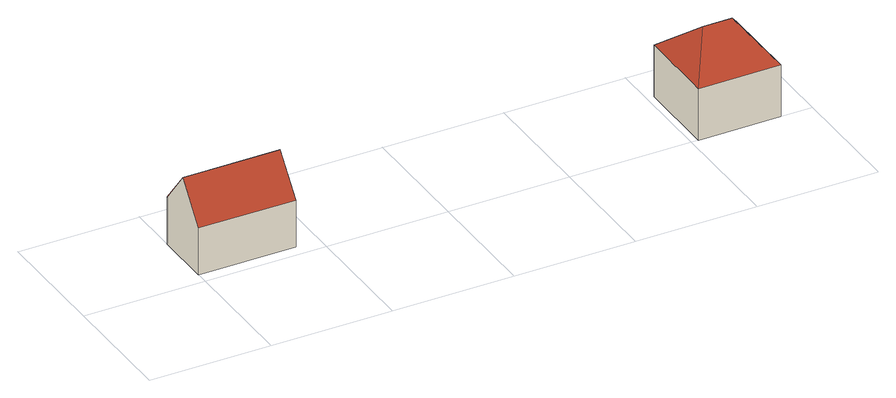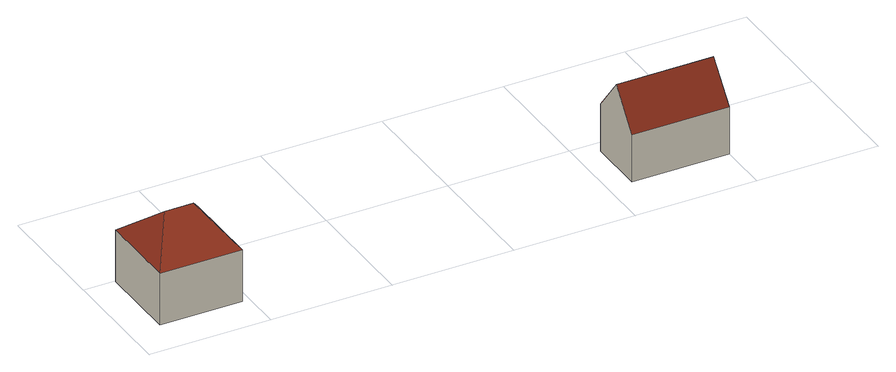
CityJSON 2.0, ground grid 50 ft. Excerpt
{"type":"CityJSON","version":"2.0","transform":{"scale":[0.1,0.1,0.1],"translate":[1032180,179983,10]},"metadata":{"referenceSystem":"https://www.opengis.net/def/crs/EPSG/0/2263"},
"CityObjects":{
"building1":{"type":"Building","attributes":{"BIN":"4000002"},"geometry":[{"type":"MultiSurface","lod":"2","boundaries":[[[0,1,2,3]],[[1,4,5,2]],[[0,6,7,4,1]],[[3,8,6,0]],[[2,5,9,8,3]],[[4,7,9,5]],[[8,9,7,6]]],"semantics":{"surfaces":[{"type":"GroundSurface"},{"type":"WallSurface"},{"type":"RoofSurface"}],"values":[0,1,1,1,1,2,2]}}]},
"building2":{"type":"Building","attributes":{"BIN":"4000003"},"geometry":[{"type":"MultiSurface","lod":"2","boundaries":[[[10,11,12,13]],[[11,14,15,12]],[[10,16,14,11]],[[13,17,16,10]],[[12,15,17,13]],[[14,18,19,15]],[[16,18,14]],[[17,19,18,16]],[[15,19,17]]],"semantics":{"surfaces":[{"type":"GroundSurface"},{"type":"WallSurface"},{"type":"RoofSurface"}],"values":[0,1,1,1,1,2,2,2,2]}}]}
},
"vertices":[
[400,290,0],[400,50,0],[0,50,0],[0,290,0],[400,50,200],[0,50,200],[400,290,200],[400,170,350],[0,290,200],[0,170,350],
[2370,340,0],[2370,0,0],[2030,0,0],[2030,340,0],[2370,0,220],[2030,0,220],[2370,340,220],[2030,340,220],[2260,170,360],[2140,170,360]
]}
